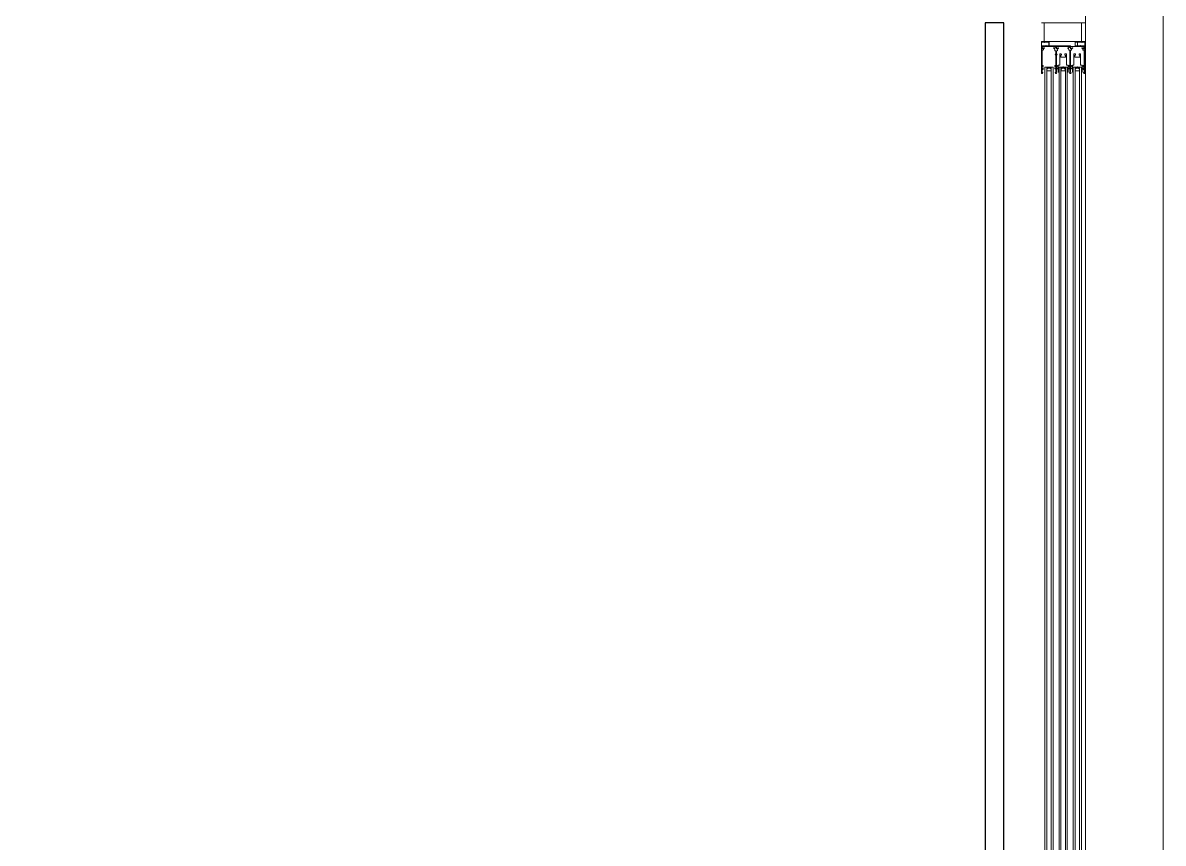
# Model space of a CAD drawing. Header units: centimetres. Extents: x 405464 to 563355, y 50011 to 66875.
# Drawn here: x 518041.6 to 518349.3, y 53300.6 to 53521.9 of the extents above; entities that cross this region are included whole.
import ezdxf
from ezdxf.enums import TextEntityAlignment as Align

# ---------------------------------------------------------------- set-up
doc = ezdxf.new("R2010")
doc.units = ezdxf.units.CM
doc.linetypes.add('DASHDOT', pattern=[25.4, 12.7, -6.35, 0, -6.35])
doc.layers.get('0').update_dxf_attribs({"lineweight": 9})
for name, color, linetype, lineweight in [('0-KRCN-MİMARİ-220526', 8, 'Continuous', 9), ('A_Aks', 30, 'DASHDOT', 9), ('A_Pencere Doğrama-Ex', 140, 'Continuous', 15), ('G_0.09', 254, 'Continuous', 9), ('M00_Mahal_No$0$MH_Alan', 51, 'Continuous', 9), ('MR_Korkuluk', 131, 'Continuous', 25), ('PN_Aluminyum', 150, 'Continuous', 15)]:
    doc.layers.add(name, color=color, linetype=linetype, lineweight=lineweight)
doc.styles.add('M00_Mahal_No$0$Kalin01', font='swissk.ttf')
doc.styles.add('M00_Mahal_No$0$Normal', font='swiss.ttf')
doc.styles.add('MAHAL', font='swissc.ttf')

# ---------------------------------------------------------------- blocks, each defined once
blk = doc.blocks.new('1_etap')
at = {"color": 8}
for p, q in [((1428.2, 1202.57), (1428.2, 1202.53)), ((1428.22, 1202.5), (1430.28, 1202.5)), ((1430.29, 1202.5), (1430.33, 1202.52)), ((1430.35, 1202.52), (1430.39, 1202.5)), ((1430.4, 1202.5), (1433.07, 1202.5)), ((1433.08, 1202.5), (1433.12, 1202.52)), ((1433.15, 1202.52), (1433.19, 1202.5)), ((1433.2, 1202.5), (1434.8, 1202.5)), ((1434.81, 1202.5), (1434.85, 1202.52)), ((1434.88, 1202.52), (1434.92, 1202.5)), ((1434.93, 1202.5), (1436.6, 1202.5)), ((1436.61, 1202.5), (1436.65, 1202.52)), ((1436.68, 1202.52), (1436.72, 1202.5)), ((1436.73, 1202.5), (1439.79, 1202.5)), ((1439.82, 1202.53), (1439.82, 1202.57)), ((1428.2, 1197.43), (1428.2, 1197.47)), ((1428.29, 1197.33), (1428.2, 1197.41)), ((1428.2, 1188.92), (1428.2, 1197.27)), ((1428.22, 1197.5), (1430.28, 1197.5)), ((1428.22, 1197.3), (1428.88, 1197.3)), ((1428.92, 1197.32), (1428.31, 1197.32)), ((1430.21, 1197.32), (1429.04, 1197.32)), ((1429.07, 1197.3), (1429.95, 1197.3)), ((1429.96, 1197.3), (1430.12, 1197.21)), ((1430.13, 1197.19), (1430.13, 1196.45)), ((1430.24, 1196.35), (1430.24, 1197.3)), ((1430.29, 1197.5), (1430.33, 1197.48)), ((1430.35, 1197.48), (1430.39, 1197.5)), ((1430.4, 1197.5), (1433.07, 1197.5)), ((1433.08, 1197.5), (1433.12, 1197.48)), ((1433.15, 1197.48), (1433.19, 1197.5)), ((1433.2, 1197.5), (1434.8, 1197.5)), ((1434.81, 1197.5), (1434.85, 1197.48)), ((1434.88, 1197.48), (1434.92, 1197.5)), ((1434.93, 1197.5), (1436.6, 1197.5)), ((1436.61, 1197.5), (1436.65, 1197.48)), ((1436.68, 1197.48), (1436.72, 1197.5)), ((1436.73, 1197.5), (1439.79, 1197.5)), ((1437.27, 1197.3), (1437.27, 1196.35)), ((1438.98, 1197.32), (1437.29, 1197.32)), ((1437.88, 1197.19), (1437.88, 1196.45)), ((1438.05, 1197.3), (1437.9, 1197.21)), ((1438.94, 1197.3), (1438.06, 1197.3)), ((1439.71, 1197.32), (1439.1, 1197.32)), ((1439.79, 1197.3), (1439.14, 1197.3)), ((1439.81, 1197.41), (1439.73, 1197.33)), ((1439.82, 1197.47), (1439.82, 1197.43)), ((1439.82, 1188.92), (1439.82, 1197.27)), ((1428.38, 1196.31), (1428.38, 1195.54)), ((1428.38, 1195.14), (1428.38, 1191.08)), ((1428.39, 1196.23), (1428.48, 1196.31)), ((1428.39, 1195.96), (1428.39, 1196.21)), ((1429.28, 1196.34), (1428.4, 1196.34)), ((1428.4, 1195.52), (1428.49, 1195.52)), ((1428.61, 1195.16), (1428.4, 1195.16)), ((1428.51, 1195.94), (1428.41, 1195.94)), ((1428.5, 1196.32), (1429.32, 1196.32)), ((1428.54, 1196.12), (1428.54, 1195.96)), ((1429.32, 1196.14), (1428.56, 1196.14)), ((1428.66, 1195.21), (1428.62, 1195.17)), ((1428.67, 1195.37), (1428.67, 1195.23)), ((1428.81, 1195.82), (1428.92, 1195.82)), ((1428.97, 1195.77), (1428.97, 1195.72)), ((1429.38, 1196.16), (1429.33, 1196.14)), ((1429.42, 1196.14), (1429.38, 1196.16)), ((1430.41, 1196.14), (1429.43, 1196.14)), ((1429.44, 1196.32), (1430.21, 1196.32)), ((1429.95, 1196.34), (1429.47, 1196.34)), ((1430.12, 1196.43), (1429.96, 1196.34)), ((1430.44, 1196.31), (1430.44, 1196.16)), ((1435.97, 1196.34), (1430.46, 1196.34)), ((1430.47, 1196.24), (1430.47, 1196.18)), ((1430.49, 1196.16), (1430.92, 1196.16)), ((1435.8, 1196.34), (1430.57, 1196.34)), ((1430.93, 1196.16), (1430.97, 1196.18)), ((1430.97, 1196.18), (1431.01, 1196.16)), ((1431.02, 1196.16), (1431.99, 1196.16)), ((1431.42, 1195.77), (1431.42, 1195.71)), ((1431.99, 1195.82), (1431.47, 1195.82)), ((1431.72, 1195.37), (1431.72, 1195.02)), ((1431.73, 1195.01), (1431.76, 1194.97)), ((1431.78, 1194.96), (1431.99, 1194.96)), ((1431.81, 1194.01), (1431.81, 1193.91)), ((1431.99, 1194.04), (1431.84, 1194.04)), ((1431.84, 1193.89), (1431.99, 1193.89)), ((1432.01, 1196.13), (1432.01, 1195.84)), ((1432.01, 1194.94), (1432.01, 1194.06)), ((1432.01, 1193.86), (1432.01, 1191.08)), ((1432.19, 1196.13), (1432.19, 1195.54)), ((1432.19, 1194.94), (1432.19, 1194.06)), ((1432.19, 1193.86), (1432.19, 1191.08)), ((1433.95, 1196.16), (1432.21, 1196.16)), ((1432.21, 1195.52), (1432.31, 1195.52)), ((1432.42, 1194.96), (1432.21, 1194.96)), ((1432.21, 1194.04), (1432.36, 1194.04)), ((1432.36, 1193.89), (1432.21, 1193.89)), ((1432.39, 1194.01), (1432.39, 1193.91)), ((1432.47, 1195.01), (1432.44, 1194.97)), ((1432.48, 1195.37), (1432.48, 1195.02)), ((1432.62, 1195.82), (1432.73, 1195.82)), ((1432.78, 1195.77), (1432.78, 1195.71)), ((1433.12, 1194.08), (1433.12, 1191.1)), ((1433.12, 1194.08), (1433.12, 1191.1)), ((1433.49, 1194.15), (1433.19, 1194.15)), ((1433.49, 1194.15), (1433.19, 1194.15)), ((1433.34, 1193.28), (1433.34, 1193.76)), ((1433.34, 1193.28), (1433.34, 1193.76)), ((1433.36, 1193.79), (1433.49, 1193.78)), ((1433.36, 1193.79), (1433.49, 1193.78)), ((1433.52, 1193.81), (1433.52, 1194.12)), ((1433.52, 1193.81), (1433.52, 1194.12)), ((1434.01, 1196.18), (1433.97, 1196.16)), ((1434.05, 1196.16), (1434.01, 1196.18)), ((1435.5, 1196.16), (1434.06, 1196.16)), ((1434.5, 1194.12), (1434.5, 1193.81)), ((1434.5, 1194.12), (1434.5, 1193.81)), ((1434.83, 1194.15), (1434.52, 1194.15)), ((1434.83, 1194.15), (1434.52, 1194.15)), ((1434.52, 1193.78), (1434.65, 1193.79)), ((1434.52, 1193.78), (1434.65, 1193.79)), ((1434.68, 1193.76), (1434.68, 1193.59)), ((1434.68, 1193.76), (1434.68, 1193.59)), ((1434.9, 1191.1), (1434.9, 1194.08)), ((1434.9, 1191.1), (1434.9, 1194.08)), ((1435.23, 1195.71), (1435.23, 1195.77)), ((1435.28, 1195.82), (1435.5, 1195.82)), ((1435.52, 1195.84), (1435.52, 1196.13)), ((1435.53, 1195.22), (1435.53, 1195.37)), ((1435.58, 1195.17), (1435.54, 1195.21)), ((1435.8, 1195.16), (1435.59, 1195.16)), ((1435.68, 1195.97), (1435.68, 1196.16)), ((1435.68, 1196.16), (1435.68, 1196.16)), ((1435.7, 1196.19), (1435.76, 1196.19)), ((1435.94, 1195.86), (1435.7, 1195.95)), ((1435.79, 1196.19), (1435.89, 1196.16)), ((1435.82, 1191.08), (1435.82, 1195.14)), ((1435.93, 1196.31), (1435.85, 1196.33)), ((1435.99, 1195.98), (1435.99, 1196.31)), ((1436.02, 1195.98), (1435.99, 1195.98)), ((1436, 1195.54), (1436, 1195.77)), ((1436, 1191.08), (1436, 1195.14)), ((1436.12, 1195.52), (1436.03, 1195.52)), ((1436.03, 1195.16), (1436.23, 1195.16)), ((1438.31, 1196.14), (1436.2, 1196.14)), ((1436.25, 1195.17), (1436.29, 1195.21)), ((1436.29, 1195.22), (1436.29, 1195.37)), ((1436.54, 1195.82), (1436.44, 1195.82)), ((1436.59, 1195.71), (1436.59, 1195.77)), ((1436.93, 1194.08), (1436.93, 1191.1)), ((1437.31, 1194.15), (1437, 1194.15)), ((1437.15, 1193.28), (1437.15, 1193.76)), ((1437.18, 1193.79), (1437.3, 1193.78)), ((1437.29, 1196.32), (1438.58, 1196.32)), ((1437.33, 1193.81), (1437.33, 1194.12)), ((1437.9, 1196.43), (1438.05, 1196.34)), ((1438.06, 1196.34), (1438.54, 1196.34)), ((1438.31, 1194.12), (1438.31, 1193.81)), ((1438.36, 1196.16), (1438.32, 1196.14)), ((1438.64, 1194.15), (1438.34, 1194.15)), ((1438.34, 1193.78), (1438.47, 1193.79)), ((1438.4, 1196.14), (1438.36, 1196.16)), ((1439.45, 1196.14), (1438.42, 1196.14)), ((1438.49, 1193.76), (1438.49, 1193.59)), ((1438.7, 1196.32), (1439.52, 1196.32)), ((1438.71, 1191.1), (1438.71, 1194.08)), ((1438.74, 1196.34), (1439.61, 1196.34)), ((1439.05, 1195.77), (1439.05, 1195.72)), ((1439.21, 1195.82), (1439.1, 1195.82)), ((1439.35, 1195.37), (1439.35, 1195.23)), ((1439.36, 1195.21), (1439.39, 1195.17)), ((1439.41, 1195.16), (1439.61, 1195.16)), ((1439.48, 1195.96), (1439.48, 1196.12)), ((1439.6, 1195.94), (1439.5, 1195.94)), ((1439.61, 1195.52), (1439.52, 1195.52)), ((1439.54, 1196.31), (1439.62, 1196.23)), ((1439.63, 1196.21), (1439.63, 1195.96)), ((1439.64, 1196.31), (1439.64, 1195.54)), ((1439.64, 1195.14), (1439.64, 1191.08)), ((1428.38, 1190.91), (1428.38, 1190.24)), ((1428.4, 1191.05), (1428.57, 1191.05)), ((1428.48, 1190.93), (1428.4, 1190.93)), ((1428.5, 1190.81), (1428.5, 1190.91)), ((1428.57, 1190.78), (1428.53, 1190.78)), ((1428.62, 1191), (1428.62, 1190.83)), ((1431.77, 1191), (1431.77, 1190.83)), ((1431.99, 1191.05), (1431.82, 1191.05)), ((1431.82, 1190.78), (1431.86, 1190.78)), ((1431.88, 1190.81), (1431.88, 1190.91)), ((1431.91, 1190.93), (1431.99, 1190.93)), ((1432.01, 1190.91), (1432.01, 1190.24)), ((1432.19, 1190.91), (1432.19, 1190.24)), ((1432.21, 1191.05), (1432.38, 1191.05)), ((1432.29, 1190.93), (1432.21, 1190.93)), ((1432.32, 1190.81), (1432.32, 1190.91)), ((1432.38, 1190.78), (1432.34, 1190.78)), ((1432.43, 1191), (1432.43, 1190.83)), ((1432.69, 1191.05), (1432.69, 1189.25)), ((1432.69, 1191.05), (1432.69, 1189.25)), ((1433.12, 1191.1), (1432.74, 1191.1)), ((1433.12, 1191.1), (1432.74, 1191.1)), ((1434.68, 1193.28), (1433.34, 1193.28)), ((1434.68, 1193.28), (1433.34, 1193.28)), ((1434.68, 1193.58), (1434.71, 1193.53)), ((1434.68, 1193.58), (1434.71, 1193.53)), ((1434.71, 1193.53), (1434.68, 1193.48)), ((1434.71, 1193.53), (1434.68, 1193.48)), ((1434.68, 1193.47), (1434.68, 1193.28)), ((1434.68, 1193.47), (1434.68, 1193.28)), ((1435.27, 1191.1), (1434.9, 1191.1)), ((1435.27, 1191.1), (1434.9, 1191.1)), ((1435.32, 1189.25), (1435.32, 1191.05)), ((1435.32, 1189.25), (1435.32, 1191.05)), ((1435.58, 1190.83), (1435.58, 1191)), ((1435.63, 1191.05), (1435.8, 1191.05)), ((1435.67, 1190.78), (1435.63, 1190.78)), ((1435.7, 1190.91), (1435.7, 1190.81)), ((1435.8, 1190.93), (1435.72, 1190.93)), ((1435.82, 1190.24), (1435.82, 1190.91)), ((1436, 1190.24), (1436, 1190.91)), ((1436.2, 1191.05), (1436.03, 1191.05)), ((1436.03, 1190.93), (1436.1, 1190.93)), ((1436.13, 1190.91), (1436.13, 1190.81)), ((1436.15, 1190.78), (1436.2, 1190.78)), ((1436.25, 1190.83), (1436.25, 1191)), ((1436.5, 1191.05), (1436.5, 1189.25)), ((1436.93, 1191.1), (1436.55, 1191.1)), ((1438.49, 1193.28), (1437.15, 1193.28)), ((1438.49, 1193.58), (1438.52, 1193.53)), ((1438.52, 1193.53), (1438.49, 1193.48)), ((1438.49, 1193.47), (1438.49, 1193.28)), ((1439.09, 1191.1), (1438.71, 1191.1)), ((1439.14, 1189.25), (1439.14, 1191.05)), ((1439.39, 1191), (1439.39, 1190.83)), ((1439.61, 1191.05), (1439.44, 1191.05)), ((1439.44, 1190.78), (1439.49, 1190.78)), ((1439.51, 1190.81), (1439.51, 1190.91)), ((1439.54, 1190.93), (1439.61, 1190.93)), ((1439.64, 1190.91), (1439.64, 1190.24)), ((1428.39, 1188.9), (1428.22, 1188.9)), ((1428.38, 1190.07), (1428.38, 1189.22)), ((1428.38, 1189.22), (1428.51, 1189.09)), ((1428.4, 1190.21), (1428.48, 1190.21)), ((1428.48, 1190.09), (1428.4, 1190.09)), ((1428.51, 1189.01), (1428.4, 1188.91)), ((1428.5, 1190.24), (1428.5, 1190.34)), ((1428.5, 1189.97), (1428.5, 1190.07)), ((1428.53, 1190.36), (1428.57, 1190.36)), ((1428.57, 1189.94), (1428.53, 1189.94)), ((1428.62, 1190.31), (1428.62, 1189.99)), ((1431.76, 1190.31), (1431.76, 1190.09)), ((1431.76, 1190.09), (1431.98, 1190.09)), ((1431.86, 1190.36), (1431.81, 1190.36)), ((1432.01, 1189.22), (1431.87, 1189.09)), ((1431.87, 1189.01), (1431.98, 1188.91)), ((1431.88, 1190.24), (1431.88, 1190.34)), ((1431.99, 1190.21), (1431.91, 1190.21)), ((1432, 1188.9), (1432.2, 1188.9)), ((1432.01, 1190.07), (1432.01, 1189.22)), ((1432.19, 1190.07), (1432.19, 1189.22)), ((1432.33, 1189.09), (1432.19, 1189.22)), ((1432.44, 1190.09), (1432.21, 1190.09)), ((1432.21, 1190.21), (1432.29, 1190.21)), ((1432.22, 1188.91), (1432.33, 1189.01)), ((1432.32, 1190.24), (1432.32, 1190.34)), ((1432.34, 1190.36), (1432.39, 1190.36)), ((1432.44, 1190.31), (1432.44, 1190.09)), ((1432.74, 1189.2), (1432.86, 1189.2)), ((1432.74, 1189.2), (1432.86, 1189.2)), ((1432.89, 1189.23), (1432.89, 1190.56)), ((1432.89, 1189.23), (1432.89, 1190.56)), ((1432.92, 1190.6), (1433.91, 1190.6)), ((1432.92, 1190.6), (1433.91, 1190.6)), ((1433.93, 1190.62), (1433.93, 1190.64)), ((1433.93, 1190.62), (1433.93, 1190.64)), ((1433.95, 1190.66), (1434.06, 1190.66)), ((1433.95, 1190.66), (1434.06, 1190.66)), ((1434.08, 1190.64), (1434.08, 1190.62)), ((1434.08, 1190.64), (1434.08, 1190.62)), ((1434.1, 1190.6), (1435.09, 1190.6)), ((1434.1, 1190.6), (1435.09, 1190.6)), ((1435.12, 1190.56), (1435.12, 1189.23)), ((1435.12, 1190.56), (1435.12, 1189.23)), ((1435.15, 1189.2), (1435.27, 1189.2)), ((1435.15, 1189.2), (1435.27, 1189.2)), ((1435.58, 1190.09), (1435.58, 1190.31)), ((1435.8, 1190.09), (1435.58, 1190.09)), ((1435.63, 1190.36), (1435.67, 1190.36)), ((1435.82, 1189.22), (1435.69, 1189.09)), ((1435.69, 1189.01), (1435.8, 1188.91)), ((1435.7, 1190.34), (1435.7, 1190.24)), ((1435.72, 1190.21), (1435.8, 1190.21)), ((1435.81, 1188.9), (1436.01, 1188.9)), ((1435.82, 1189.22), (1435.82, 1190.07)), ((1436, 1189.22), (1436, 1190.07)), ((1436.14, 1189.09), (1436, 1189.22)), ((1436.1, 1190.21), (1436.03, 1190.21)), ((1436.03, 1190.09), (1436.25, 1190.09)), ((1436.03, 1188.91), (1436.14, 1189.01)), ((1436.13, 1190.34), (1436.13, 1190.24)), ((1436.2, 1190.36), (1436.15, 1190.36)), ((1436.25, 1190.09), (1436.25, 1190.31)), ((1436.55, 1189.2), (1436.68, 1189.2)), ((1436.71, 1189.23), (1436.71, 1190.56)), ((1436.73, 1190.6), (1437.73, 1190.6)), ((1437.75, 1190.62), (1437.75, 1190.64)), ((1437.77, 1190.66), (1437.88, 1190.66)), ((1437.9, 1190.64), (1437.9, 1190.62)), ((1437.92, 1190.6), (1438.91, 1190.6)), ((1438.94, 1190.56), (1438.94, 1189.23)), ((1438.97, 1189.2), (1439.09, 1189.2)), ((1439.39, 1190.31), (1439.39, 1189.99)), ((1439.49, 1190.36), (1439.44, 1190.36)), ((1439.44, 1189.94), (1439.49, 1189.94)), ((1439.64, 1189.22), (1439.5, 1189.09)), ((1439.5, 1189.01), (1439.61, 1188.91)), ((1439.51, 1190.24), (1439.51, 1190.34)), ((1439.51, 1189.97), (1439.51, 1190.07)), ((1439.61, 1190.21), (1439.54, 1190.21)), ((1439.54, 1190.09), (1439.61, 1190.09)), ((1439.63, 1188.9), (1439.79, 1188.9)), ((1439.64, 1190.07), (1439.64, 1189.22))]:
    blk.add_line(p, q, dxfattribs=at)
for points in [[(1429.59, 847.05), (1429.59, 1190.6), (1429.09, 1190.6), (1429.09, 847.05)], [(1429.59, 1190.6), (1429.59, 1190.3), (1430.79, 1190.3), (1430.79, 1190.6)], [(1430.79, 1190.1), (1430.49, 1190.3), (1429.89, 1190.3), (1429.59, 1190.1), (1429.59, 1189.6), (1430.79, 1189.6)], [(1430.76, 1190.08), (1430.48, 1190.27), (1429.9, 1190.27), (1429.62, 1190.08), (1429.62, 1189.63), (1430.76, 1189.63)], [(1431.29, 847.05), (1431.29, 1190.6), (1430.79, 1190.6), (1430.79, 847.05)], [(1433.41, 847.05), (1433.41, 1190.6), (1432.91, 1190.6), (1432.91, 847.05)], [(1433.41, 1190.6), (1433.41, 1190.3), (1434.61, 1190.3), (1434.61, 1190.6)], [(1434.61, 1190.1), (1434.31, 1190.3), (1433.71, 1190.3), (1433.41, 1190.1), (1433.41, 1189.6), (1434.61, 1189.6)], [(1434.58, 1190.08), (1434.3, 1190.27), (1433.72, 1190.27), (1433.44, 1190.08), (1433.44, 1189.63), (1434.58, 1189.63)], [(1435.11, 847.05), (1435.11, 1190.6), (1434.61, 1190.6), (1434.61, 847.05)], [(1437.22, 847.05), (1437.22, 1190.6), (1436.72, 1190.6), (1436.72, 847.05)], [(1437.22, 1190.6), (1437.22, 1190.3), (1438.42, 1190.3), (1438.42, 1190.6)], [(1438.42, 1190.1), (1438.12, 1190.3), (1437.52, 1190.3), (1437.22, 1190.1), (1437.22, 1189.6), (1438.42, 1189.6)], [(1438.39, 1190.08), (1438.11, 1190.27), (1437.53, 1190.27), (1437.25, 1190.08), (1437.25, 1189.63), (1438.39, 1189.63)], [(1438.92, 847.05), (1438.92, 1190.6), (1438.42, 1190.6), (1438.42, 847.05)]]:
    blk.add_lwpolyline(points, close=True, dxfattribs=at)
for centre, radius, start, end in [((1428.22, 1202.53), 0.025, 180, 270), ((1430.28, 1202.53), 0.025, 270, 298), ((1430.34, 1202.5), 0.025, 62, 118), ((1430.4, 1202.53), 0.025, 242, 270), ((1433.07, 1202.53), 0.025, 270, 298), ((1433.14, 1202.5), 0.025, 62, 118), ((1433.2, 1202.53), 0.025, 242, 270), ((1434.8, 1202.53), 0.025, 270, 298), ((1434.86, 1202.5), 0.025, 62, 118), ((1434.93, 1202.53), 0.025, 242, 270), ((1436.6, 1202.53), 0.025, 270, 298), ((1436.67, 1202.5), 0.025, 62, 118), ((1436.73, 1202.53), 0.025, 242, 270), ((1439.79, 1202.53), 0.025, 270, 0), ((1428.22, 1197.47), 0.025, 90, 180), ((1428.22, 1197.43), 0.025, 180, 225), ((1428.22, 1197.27), 0.025, 90, 180), ((1428.31, 1197.35), 0.025, 225, 270), ((1428.88, 1197.25), 0.05, 35.6853, 90), ((1428.92, 1197.3), 0.025, 22.6199, 90), ((1428.98, 1197.32), 0.07, 215.6853, 324.3147), ((1428.98, 1197.32), 0.04, 202.6199, 337.3801), ((1429.04, 1197.3), 0.025, 90, 157.3801), ((1429.07, 1197.25), 0.05, 90, 144.3147), ((1429.95, 1197.27), 0.025, 60, 90), ((1430.11, 1197.19), 0.025, 0, 60), ((1430.21, 1197.3), 0.025, 0, 90), ((1430.28, 1197.47), 0.025, 62, 90), ((1430.34, 1197.5), 0.025, 242, 298), ((1430.4, 1197.47), 0.025, 90, 118), ((1433.07, 1197.47), 0.025, 62, 90), ((1433.14, 1197.5), 0.025, 242, 298), ((1433.2, 1197.47), 0.025, 90, 118), ((1434.8, 1197.47), 0.025, 62, 90), ((1434.86, 1197.5), 0.025, 242, 298), ((1434.93, 1197.47), 0.025, 90, 118), ((1436.6, 1197.47), 0.025, 62, 90), ((1436.67, 1197.5), 0.025, 242, 298), ((1436.73, 1197.47), 0.025, 90, 118), ((1437.29, 1197.3), 0.025, 90, 180), ((1437.91, 1197.19), 0.025, 120, 180), ((1438.06, 1197.27), 0.025, 90, 120), ((1438.94, 1197.25), 0.05, 35.6853, 90), ((1438.98, 1197.3), 0.025, 22.6199, 90), ((1439.04, 1197.32), 0.07, 215.6853, 324.3147), ((1439.04, 1197.32), 0.04, 202.6199, 337.3801), ((1439.1, 1197.3), 0.025, 90, 157.3801), ((1439.14, 1197.25), 0.05, 90, 144.3147), ((1439.71, 1197.35), 0.025, 270, 315), ((1439.79, 1197.47), 0.025, 0, 90), ((1439.79, 1197.27), 0.025, 0, 90), ((1439.79, 1197.43), 0.025, 315, 0), ((1428.4, 1196.31), 0.025, 90, 180), ((1428.4, 1195.54), 0.025, 180.0078, 270), ((1428.4, 1195.14), 0.025, 90, 180), ((1428.41, 1196.21), 0.025, 135, 180), ((1428.41, 1195.96), 0.025, 180, 270), ((1428.5, 1196.3), 0.025, 90, 135), ((1428.49, 1195.54), 0.025, 270, 339.7245), ((1428.51, 1195.96), 0.025, 270, 0), ((1428.97, 1195.37), 0.48, 111.5289, 159.7245), ((1428.56, 1196.12), 0.025, 90, 180), ((1428.61, 1195.19), 0.025, 270, 315), ((1428.64, 1195.23), 0.025, 315, 0), ((1428.97, 1195.37), 0.3, 98.2132, 180), ((1428.81, 1195.77), 0.05, 90, 111.5289), ((1428.92, 1195.77), 0.05, 0, 90), ((1428.92, 1195.72), 0.05, 278.2132, 0), ((1429.28, 1196.39), 0.05, 270, 324.3147), ((1429.38, 1196.32), 0.07, 35.6853, 144.3147), ((1429.32, 1196.35), 0.025, 270, 337.3801), ((1429.32, 1196.16), 0.025, 270, 298.0094), ((1429.38, 1196.32), 0.04, 22.6199, 157.3801), ((1429.44, 1196.35), 0.025, 202.6199, 270), ((1429.43, 1196.16), 0.025, 241.9906, 270), ((1429.47, 1196.39), 0.05, 215.6853, 270), ((1429.95, 1196.36), 0.025, 270, 300), ((1430.11, 1196.45), 0.025, 300, 0), ((1430.21, 1196.35), 0.025, 270, 0), ((1430.41, 1196.16), 0.025, 270, 0), ((1430.46, 1196.31), 0.025, 90, 180), ((1430.57, 1196.24), 0.1, 90, 180), ((1430.49, 1196.18), 0.025, 180, 270), ((1430.92, 1196.18), 0.025, 270, 298), ((1431.02, 1196.18), 0.025, 242, 270), ((1431.47, 1195.77), 0.05, 90, 180), ((1431.47, 1195.71), 0.05, 180, 261.7868), ((1431.42, 1195.37), 0.3, 0, 81.7868), ((1431.75, 1195.02), 0.025, 180, 225), ((1431.78, 1194.99), 0.025, 225, 270), ((1431.84, 1194.01), 0.025, 90, 180), ((1431.84, 1193.91), 0.025, 180, 270), ((1431.99, 1196.13), 0.025, 0, 90), ((1431.99, 1195.84), 0.025, 270, 0), ((1431.99, 1194.94), 0.025, 0, 90), ((1431.99, 1194.06), 0.025, 270, 0), ((1431.99, 1193.86), 0.025, 0, 90), ((1432.21, 1196.13), 0.025, 90, 180.0077), ((1432.21, 1195.54), 0.025, 180.0077, 270), ((1432.21, 1194.94), 0.025, 90, 180), ((1432.21, 1194.06), 0.025, 180, 270), ((1432.21, 1193.86), 0.025, 90, 180), ((1432.31, 1195.54), 0.025, 270, 339.7245), ((1432.78, 1195.37), 0.48, 111.5289, 159.7245), ((1432.36, 1194.01), 0.025, 0, 90), ((1432.36, 1193.91), 0.025, 270, 0), ((1432.42, 1194.99), 0.025, 270, 315), ((1432.46, 1195.02), 0.025, 315, 0), ((1432.78, 1195.37), 0.3, 98.2132, 180), ((1432.62, 1195.77), 0.05, 90, 111.5289), ((1432.73, 1195.77), 0.05, 0, 90), ((1432.73, 1195.71), 0.05, 278.2132, 0), ((1433.19, 1194.08), 0.07, 90, 180), ((1433.19, 1194.08), 0.07, 90, 180), ((1433.36, 1193.76), 0.025, 87, 180), ((1433.36, 1193.76), 0.025, 87, 180), ((1433.49, 1194.12), 0.025, 0, 90), ((1433.49, 1194.12), 0.025, 0, 90), ((1433.49, 1193.81), 0.025, 267, 0), ((1433.49, 1193.81), 0.025, 267, 0), ((1433.95, 1196.18), 0.025, 270, 298), ((1434.06, 1196.18), 0.025, 242, 270), ((1434.52, 1194.12), 0.025, 90, 180), ((1434.52, 1194.12), 0.025, 90, 180), ((1434.52, 1193.81), 0.025, 180, 273), ((1434.52, 1193.81), 0.025, 180, 273), ((1434.65, 1193.76), 0.025, 360, 93), ((1434.65, 1193.76), 0.025, 360, 93), ((1434.83, 1194.08), 0.07, 0, 90), ((1434.83, 1194.08), 0.07, 0, 90), ((1435.28, 1195.77), 0.05, 90, 180), ((1435.28, 1195.71), 0.05, 180, 261.7868), ((1435.23, 1195.37), 0.3, 0, 81.7868), ((1435.5, 1196.13), 0.025, 0, 90), ((1435.5, 1195.84), 0.025, 270, 0), ((1435.56, 1195.22), 0.025, 180, 225), ((1435.59, 1195.19), 0.025, 225, 270), ((1435.7, 1196.16), 0.025, 89.9677, 179.9677), ((1435.7, 1195.97), 0.025, 179.9677, 249.9677), ((1435.76, 1196.09), 0.1, 73.7618, 89.9677), ((1435.8, 1196.14), 0.2, 73.7618, 90), ((1435.8, 1195.14), 0.025, 0, 90), ((1435.91, 1196.23), 0.0788, 253.7618, 73.7618), ((1435.9, 1195.77), 0.1, 359.9677, 69.9677), ((1435.97, 1196.31), 0.025, 0, 90), ((1436.03, 1195.54), 0.025, 179.9677, 269.9677), ((1436.03, 1195.14), 0.025, 90, 180), ((1436.02, 1196.13), 0.15, 270, 355.0829), ((1436.12, 1195.54), 0.025, 269.9677, 339.6922), ((1436.59, 1195.37), 0.48, 111.4966, 159.6922), ((1436.2, 1196.12), 0.025, 90, 175.0829), ((1436.23, 1195.19), 0.025, 270, 315), ((1436.59, 1195.37), 0.3, 119.6964, 180), ((1436.27, 1195.22), 0.025, 315, 0), ((1436.44, 1195.77), 0.05, 89.9677, 111.4966), ((1436.59, 1195.37), 0.3, 98.1809, 119.5865), ((1436.54, 1195.77), 0.05, 359.9677, 89.9677), ((1436.54, 1195.71), 0.05, 278.1809, 359.9677), ((1437, 1194.08), 0.07, 90, 180), ((1437.18, 1193.76), 0.025, 87, 180), ((1437.29, 1196.35), 0.025, 180, 270), ((1437.31, 1193.81), 0.025, 267, 0), ((1437.31, 1194.12), 0.025, 0, 90), ((1437.91, 1196.45), 0.025, 180, 240), ((1438.06, 1196.36), 0.025, 240, 270), ((1438.31, 1196.16), 0.025, 270, 298.0094), ((1438.34, 1194.12), 0.025, 90, 180), ((1438.34, 1193.81), 0.025, 180, 273), ((1438.42, 1196.16), 0.025, 241.9906, 270), ((1438.47, 1193.76), 0.025, 360, 93), ((1438.54, 1196.39), 0.05, 270, 324.3147), ((1438.64, 1196.32), 0.07, 35.6853, 144.3147), ((1438.58, 1196.35), 0.025, 270, 337.3801), ((1438.64, 1196.32), 0.04, 22.6199, 157.3801), ((1438.64, 1194.08), 0.07, 0, 90), ((1438.7, 1196.35), 0.025, 202.6199, 270), ((1438.74, 1196.39), 0.05, 215.6853, 270), ((1439.1, 1195.77), 0.05, 90, 180), ((1439.1, 1195.72), 0.05, 180, 261.7868), ((1439.05, 1195.37), 0.3, 0, 81.7868), ((1439.21, 1195.77), 0.05, 68.4711, 90), ((1439.05, 1195.37), 0.48, 20.2755, 68.4711), ((1439.37, 1195.23), 0.025, 180, 225), ((1439.41, 1195.19), 0.025, 225, 270), ((1439.45, 1196.12), 0.025, 0, 90), ((1439.5, 1195.96), 0.025, 180, 270), ((1439.52, 1195.54), 0.025, 200.2755, 270), ((1439.52, 1196.3), 0.025, 45, 90), ((1439.6, 1195.96), 0.025, 270, 0), ((1439.61, 1196.31), 0.025, 0, 90), ((1439.61, 1195.54), 0.025, 270, 359.9922), ((1439.61, 1195.14), 0.025, 0, 90), ((1439.6, 1196.21), 0.025, 0, 45), ((1428.4, 1191.08), 0.025, 180, 270), ((1428.4, 1190.91), 0.025, 90, 180), ((1428.48, 1190.91), 0.025, 0, 90), ((1428.53, 1190.81), 0.025, 180, 270), ((1428.57, 1191), 0.05, 0, 90), ((1428.57, 1190.83), 0.05, 270, 0), ((1431.82, 1191), 0.05, 90, 180), ((1431.82, 1190.83), 0.05, 180, 270), ((1431.86, 1190.81), 0.025, 270, 0), ((1431.91, 1190.91), 0.025, 90, 180), ((1431.99, 1191.08), 0.025, 270, 0), ((1431.99, 1190.91), 0.025, 0, 90), ((1432.21, 1191.08), 0.025, 180, 270), ((1432.21, 1190.91), 0.025, 90, 180), ((1432.29, 1190.91), 0.025, 0, 90), ((1432.34, 1190.81), 0.025, 180, 270), ((1432.38, 1191), 0.05, 0, 90), ((1432.38, 1190.83), 0.05, 270, 0), ((1432.74, 1191.05), 0.05, 90, 180), ((1432.74, 1191.05), 0.05, 90, 180), ((1434.7, 1193.59), 0.025, 180, 209), ((1434.7, 1193.59), 0.025, 180, 209), ((1434.7, 1193.47), 0.025, 151, 180), ((1434.7, 1193.47), 0.025, 151, 180), ((1435.27, 1191.05), 0.05, 0, 90), ((1435.27, 1191.05), 0.05, 0, 90), ((1435.63, 1191), 0.05, 90, 180), ((1435.63, 1190.83), 0.05, 180, 270), ((1435.67, 1190.81), 0.025, 270, 0), ((1435.72, 1190.91), 0.025, 90, 180), ((1435.8, 1191.08), 0.025, 270, 0), ((1435.8, 1190.91), 0.025, 0, 90), ((1436.03, 1191.08), 0.025, 183.7531, 270), ((1436.03, 1190.91), 0.025, 90, 176.2469), ((1436.1, 1190.91), 0.025, 0, 90), ((1436.15, 1190.81), 0.025, 180, 270), ((1436.2, 1191), 0.05, 0, 90), ((1436.2, 1190.83), 0.05, 270, 0), ((1436.55, 1191.05), 0.05, 90, 180), ((1438.52, 1193.59), 0.025, 180, 209), ((1438.52, 1193.47), 0.025, 151, 180), ((1439.09, 1191.05), 0.05, 0, 90), ((1439.44, 1191), 0.05, 90, 180), ((1439.44, 1190.83), 0.05, 180, 270), ((1439.49, 1190.81), 0.025, 270, 0), ((1439.54, 1190.91), 0.025, 90, 180), ((1439.61, 1191.08), 0.025, 270, 0), ((1439.61, 1190.91), 0.025, 0, 90), ((1428.22, 1188.92), 0.025, 180, 270), ((1428.4, 1190.24), 0.025, 180, 270), ((1428.4, 1190.07), 0.025, 90, 180), ((1428.39, 1188.92), 0.025, 270, 314.029), ((1428.48, 1190.24), 0.025, 270, 0), ((1428.48, 1190.07), 0.025, 0, 90), ((1428.53, 1190.34), 0.025, 90, 180), ((1428.53, 1189.97), 0.025, 180, 270), ((1428.48, 1189.05), 0.05, 314.029, 45), ((1428.57, 1190.31), 0.05, 0, 90), ((1428.57, 1189.99), 0.05, 270, 0), ((1431.81, 1190.31), 0.05, 90, 180), ((1431.86, 1190.34), 0.025, 0, 90), ((1431.91, 1189.05), 0.05, 135, 225.971), ((1431.91, 1190.24), 0.025, 180, 270), ((1431.98, 1190.07), 0.025, 0.0125, 90), ((1432, 1188.92), 0.025, 225.971, 270), ((1431.99, 1190.24), 0.025, 270, 0), ((1432.21, 1190.24), 0.025, 180, 270), ((1432.21, 1190.07), 0.025, 90, 180), ((1432.2, 1188.92), 0.025, 270, 314.029), ((1432.29, 1190.24), 0.025, 270, 0), ((1432.34, 1190.34), 0.025, 90, 180), ((1432.29, 1189.05), 0.05, 314.029, 45), ((1432.39, 1190.31), 0.05, 0, 90), ((1432.74, 1189.25), 0.05, 180.0007, 269.9987), ((1432.74, 1189.25), 0.05, 180.0007, 269.9987), ((1432.86, 1189.23), 0.03, 270, 0), ((1432.86, 1189.23), 0.03, 270, 0), ((1432.9, 1190.59), 0.0195, 52.0088, 232.0088), ((1432.9, 1190.59), 0.0195, 52.0088, 232.0088), ((1432.87, 1190.56), 0.02, 0, 39.6637), ((1432.87, 1190.56), 0.02, 0, 39.6637), ((1432.92, 1190.62), 0.02, 244.354, 270), ((1432.92, 1190.62), 0.02, 244.354, 270), ((1433.91, 1190.62), 0.02, 270, 0), ((1433.91, 1190.62), 0.02, 270, 0), ((1433.95, 1190.64), 0.02, 90, 180), ((1433.95, 1190.64), 0.02, 90, 180), ((1434.06, 1190.64), 0.02, 0, 90), ((1434.06, 1190.64), 0.02, 0, 90), ((1434.1, 1190.62), 0.02, 180, 270), ((1434.1, 1190.62), 0.02, 180, 270), ((1435.09, 1190.62), 0.02, 270, 295.646), ((1435.09, 1190.62), 0.02, 270, 295.646), ((1435.11, 1190.59), 0.0195, 307.9912, 127.9912), ((1435.11, 1190.59), 0.0195, 307.9912, 127.9912), ((1435.14, 1190.56), 0.02, 140.3363, 180), ((1435.14, 1190.56), 0.02, 140.3363, 180), ((1435.15, 1189.23), 0.03, 180, 270), ((1435.15, 1189.23), 0.03, 180, 270), ((1435.27, 1189.25), 0.05, 270, 0), ((1435.27, 1189.25), 0.05, 270, 0), ((1435.63, 1190.31), 0.05, 90, 180), ((1435.67, 1190.34), 0.025, 0, 90), ((1435.72, 1189.05), 0.05, 135, 225.971), ((1435.72, 1190.24), 0.025, 180, 270), ((1435.8, 1190.24), 0.025, 270, 360), ((1435.8, 1190.07), 0.025, 0, 90), ((1435.81, 1188.92), 0.025, 225.971, 270), ((1436.03, 1190.24), 0.025, 183.7531, 270), ((1436.03, 1190.07), 0.025, 90, 176.2468), ((1436.01, 1188.92), 0.025, 270.0001, 314.0291), ((1436.1, 1190.24), 0.025, 270, 0), ((1436.15, 1190.34), 0.025, 90, 180), ((1436.11, 1189.05), 0.05, 314.029, 45), ((1436.2, 1190.31), 0.05, 0, 90), ((1436.55, 1189.25), 0.05, 180.0007, 269.9987), ((1436.68, 1189.23), 0.03, 270, 0), ((1436.71, 1190.59), 0.0195, 52.0088, 232.0088), ((1436.69, 1190.56), 0.02, 0, 39.6637), ((1436.73, 1190.62), 0.02, 244.354, 270), ((1437.73, 1190.62), 0.02, 270, 0), ((1437.77, 1190.64), 0.02, 90, 180), ((1437.88, 1190.64), 0.02, 0, 90), ((1437.92, 1190.62), 0.02, 180, 270), ((1438.91, 1190.62), 0.02, 270, 295.646), ((1438.93, 1190.59), 0.0195, 307.9912, 127.9912), ((1438.96, 1190.56), 0.02, 140.3363, 180), ((1438.97, 1189.23), 0.03, 180, 270), ((1439.09, 1189.25), 0.05, 270, 0), ((1439.44, 1190.31), 0.05, 90, 180), ((1439.44, 1189.99), 0.05, 180, 270), ((1439.49, 1190.34), 0.025, 0, 90), ((1439.49, 1189.97), 0.025, 270, 0), ((1439.54, 1189.05), 0.05, 135, 225.971), ((1439.54, 1190.24), 0.025, 180, 270), ((1439.54, 1190.07), 0.025, 90, 180), ((1439.61, 1190.24), 0.025, 270, 0), ((1439.61, 1190.07), 0.025, 0, 90), ((1439.63, 1188.92), 0.025, 225.971, 270), ((1439.79, 1188.92), 0.025, 270, 0)]:
    blk.add_arc(centre, radius, start, end, dxfattribs=at)
at = {"layer": 'A_Aks', "color": 8, "ltscale": 100}
blk.add_line((1410, -588.11), (1410, 5066.95), dxfattribs=at)
blk.add_line((1410, -588.11), (1410, 5066.95), dxfattribs=at)
at = {"layer": 'G_0.09', "color": 8}
blk.add_line((1461, 3259.49), (1461, 90.54), dxfattribs=at)
at = {"layer": 'MR_Korkuluk', "color": 8}
for p, q in [((1418, 1202.5), (1413, 1202.5)), ((1413, 1202.5), (1413, 840)), ((1418, 840), (1418, 1202.5))]:
    blk.add_line(p, q, dxfattribs=at)
at = {"layer": 'PN_Aluminyum', "color": 8}
blk.add_lwpolyline([(1438.92, 1197.5), (1438.92, 1202.5), (1428.92, 1202.5), (1428.92, 1197.5)], close=True, dxfattribs=at)
at = {"color": 8, "linetype": 'ByBlock', "lineweight": -2}
for tag, height, style, p in [('MAHALNO', 15.68, 'M00_Mahal_No$0$Kalin01', (-1403.52, 5183, -22.72)), ('MAHALADI', 25.09, 'M00_Mahal_No$0$Normal', (-1403.52, 5151.64, -22.72)), ('MAHALNO', 9.8, 'M00_Mahal_No$0$Kalin01', (-1049.84, 5038.22)), ('MAHALADI', 15.68, 'M00_Mahal_No$0$Normal', (-1049.84, 5018.62)), ('MAHALNO', 19.6, 'M00_Mahal_No$0$Kalin01', (585.19, 4515.87)), ('MAHALADI', 31.36, 'M00_Mahal_No$0$Normal', (585.19, 4476.67)), ('MAHALNO', 19.6, 'M00_Mahal_No$0$Kalin01', (543.65, 3917.94)), ('MAHALADI', 31.36, 'M00_Mahal_No$0$Normal', (543.65, 3878.74)), ('MAHALNO', 19.6, 'M00_Mahal_No$0$Kalin01', (175.42, 3438.17)), ('MAHALADI', 31.36, 'M00_Mahal_No$0$Normal', (175.42, 3398.97)), ('MAHALNO', 15.68, 'M00_Mahal_No$0$Kalin01', (662.5, 3278.68)), ('MAHALADI', 25.09, 'M00_Mahal_No$0$Normal', (662.5, 3247.32)), ('MAHALNO', 9.8, 'M00_Mahal_No$0$Kalin01', (928.42, 2524.93)), ('MAHALADI', 15.68, 'M00_Mahal_No$0$Normal', (928.42, 2505.33)), ('MAHALNO', 19.6, 'M00_Mahal_No$0$Kalin01', (683.01, 1295.87)), ('MAHALADI', 31.36, 'M00_Mahal_No$0$Normal', (683.01, 1256.67))]:
    blk.add_attdef(tag, text='', height=height, dxfattribs=dict(at, style=style)).set_placement(p, align=Align.MIDDLE_CENTER)
at = {"layer": 'A_Pencere Doğrama-Ex', "color": 8, "style": 'MAHAL'}
for p in [(163.41, 4608.46), (585.7, 4362.45), (584.07, 3781.1), (404.74, 3207.04), (477.62, 2356.77), (647.13, 1093.28), (160.83, 91.11)]:
    blk.add_attdef('KOT', p, '', height=10, dxfattribs=at)
at = {"layer": 'M00_Mahal_No$0$MH_Alan', "color": 8, "style": 'M00_Mahal_No$0$Normal'}
for height, p in [(25.09, (-1403.52, 5114.01, -22.72)), (15.68, (-1049.84, 4995.1)), (31.36, (585.19, 4429.63)), (31.36, (543.65, 3831.7)), (31.36, (175.42, 3351.93)), (25.09, (662.5, 3209.69)), (15.68, (928.42, 2481.81)), (31.36, (683.01, 1209.63))]:
    blk.add_attdef('ALAN', text='', height=height, dxfattribs=at).set_placement(p, align=Align.MIDDLE_CENTER)
blk = doc.blocks.new('A$C9e52caec')
at = {"color": 8}
blk.add_blockref('1_etap', (12530, 57), dxfattribs=at)
at = {"color": 8, "ltscale": 10}
blk.add_lwpolyline([(12564.5, 4737), (13970, 4737), (13970, 77), (12564.5, 77)], close=True, dxfattribs=at)

msp = doc.modelspace()

# ---------------------------------------------------------------- block references
at = {"layer": '0-KRCN-MİMARİ-220526', "rotation": 359.999999999997}
msp.add_blockref('A$C9e52caec', (504358.27, 52262.37, 74), dxfattribs=at)

doc.saveas('drawing.dxf')
